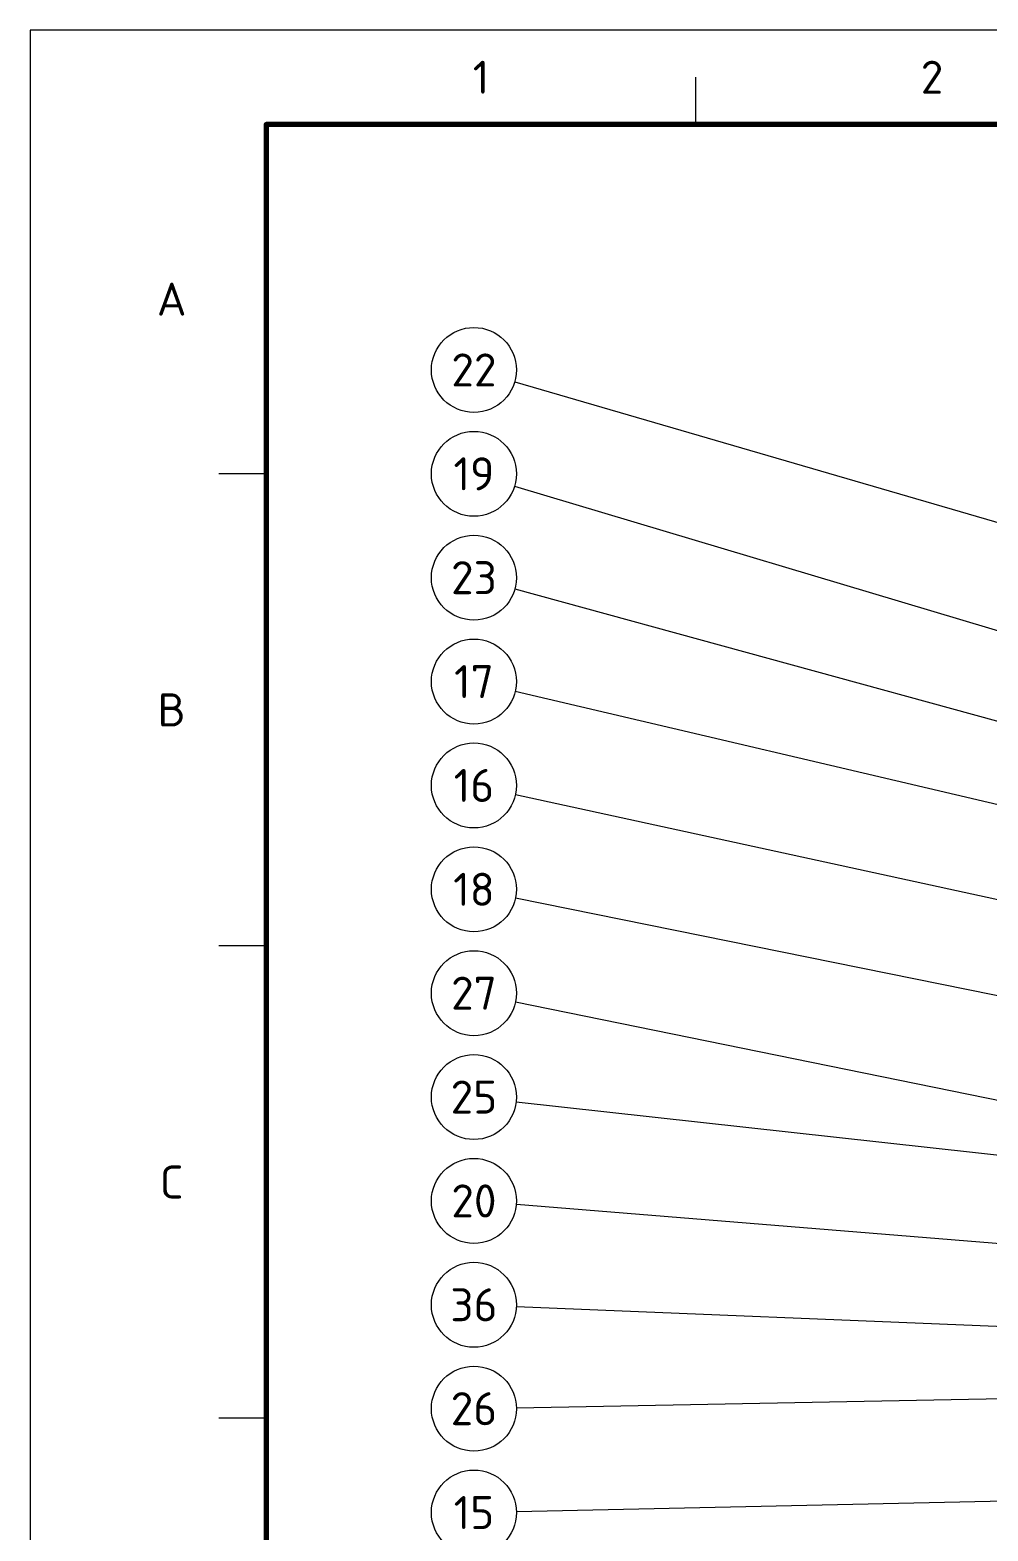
# Model space of a CAD drawing. Header units: millimetres. Extents: x 0 to 841, y 0 to 594.
# Drawn here: x 0 to 101.4, y 435 to 594 of the extents above; entities that cross this region are included whole.
import ezdxf
from ezdxf.enums import TextEntityAlignment as Align

# ---------------------------------------------------------------- set-up
doc = ezdxf.new("R2010")
doc.units = ezdxf.units.MM
for name, color, linetype, lineweight in [('06-TEXTO', 7, 'CONTINUOUS', 25), ('07-RECUADRO', 7, 'CONTINUOUS', 70), ('08-FINA', 5, 'CONTINUOUS', 18)]:
    doc.layers.add(name, color=color, linetype=linetype, lineweight=lineweight)
doc.styles.add('ISO3098', font='isocpeur.ttf')

msp = doc.modelspace()

# ---------------------------------------------------------------- linework, layer by layer
at = {"layer": '07-RECUADRO'}
msp.add_lwpolyline([(25, 10), (831, 10), (831, 584), (25, 584)], close=True, dxfattribs=at)
at = {"layer": '08-FINA'}
for p, q in [((70.5, 584), (70.5, 589)), ((51.32, 556.74), (309.49, 481.61)), ((25, 547), (20, 547)), ((51.31, 545.71), (318.99, 465.51)), ((51.34, 534.81), (323.3, 460.32)), ((51.38, 523.97), (315.8, 461.94)), ((51.4, 513.04), (312.4, 456.12)), ((51.41, 502.11), (300.3, 451.61)), ((25, 497), (20, 497)), ((51.41, 491.1), (157.43, 469.47)), ((51.47, 480.5), (140.75, 470.61)), ((51.49, 469.64), (318, 448.02)), ((51.5, 458.82), (312.2, 448.12)), ((51.5, 448.09), (160.23, 450.17)), ((25, 447), (20, 447)), ((51.5, 437.1), (314.7, 442.82))]:
    msp.add_line(p, q, dxfattribs=at)
msp.add_lwpolyline([(0, 0), (841, 0), (841, 594), (0, 594)], close=True, dxfattribs=at)
for centre in [(47, 558), (47, 547), (47, 536), (47, 525), (47, 514), (47, 503), (47, 492), (47, 481), (47, 470), (47, 459), (47, 448), (47, 437)]:
    msp.add_circle(centre, 4.5, dxfattribs=at)

# ---------------------------------------------------------------- texts
at = {"layer": '06-TEXTO', "style": 'ISO3098'}
for s, p in [('1', (47.75, 589)), ('2', (95.5, 589)), ('A', (15, 565.5)), ('22', (47, 558)), ('19', (47, 547)), ('23', (47, 536)), ('17', (47, 525)), ('B', (15, 522)), ('16', (47, 514)), ('18', (47, 503)), ('27', (47, 492)), ('25', (47, 481)), ('C', (15, 472)), ('20', (47, 470)), ('36', (47, 459)), ('26', (47, 448)), ('15', (47, 437))]:
    msp.add_text(s, height=3.5, dxfattribs=at).set_placement(p, align=Align.MIDDLE_CENTER)

doc.saveas('drawing.dxf')
